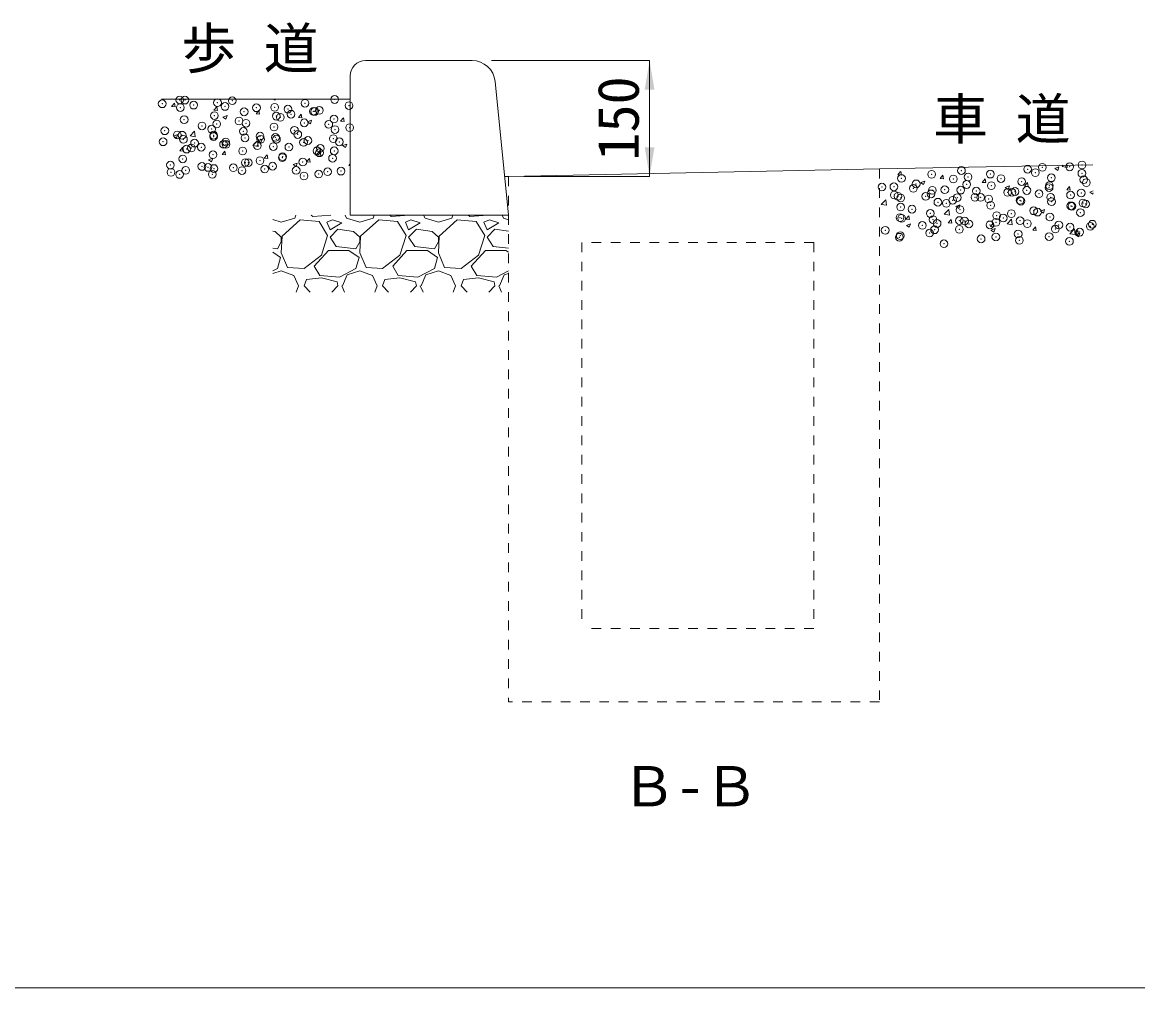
# Model space of a CAD drawing. Units: millimetres at full size, sheet at 1:20; details may follow other scales. Extents: x -237 to 17963, y -1745 to 5903.
# Drawn here: x 9406 to 10850, y -1745 to -495 of the extents above; entities that cross this region are included whole.
import ezdxf
from ezdxf.enums import TextEntityAlignment as Align

# ---------------------------------------------------------------- set-up
doc = ezdxf.new("R2010")
doc.units = ezdxf.units.MM
doc.header["$LTSCALE"] = 20
doc.header["$PDMODE"] = 32
doc.header["$PDSIZE"] = 10
doc.linetypes.add('USER1', pattern=[1.25, 0.625, -0.625])
for name, color, linetype, lineweight in [('_0-0_', 7, 'USER1', 13), ('寸法線', 7, 'Continuous', 9), ('本体', 2, 'Continuous', 13), ('枠', 5, 'Continuous', 5), ('ﾊｯﾁﾝｸﾞ', 7, 'Continuous', 5)]:
    doc.layers.add(name, color=color, linetype=linetype, lineweight=lineweight)
doc.styles.add('ＭＳ ゴシック', font='')
doc.styles.get('ＭＳ ゴシック').set_extended_font_data('MS Gothic')

# ---------------------------------------------------------------- blocks, each defined once
blk = doc.blocks.new('filled_arrow')
at = {"color": 0, "linetype": 'Continuous', "lineweight": -2}
blk.add_solid([(7.5, 1.25), (0, 0), (7.5, -1.25)], dxfattribs=at)

msp = doc.modelspace()

# ---------------------------------------------------------------- linework, layer by layer
at = {"layer": '_0-0_', "color": 2}
for p, q in [((10515.51, -685.05), (10515.51, -1375.05)), ((10035.51, -694.65), (10035.51, -1375.05)), ((10430.51, -780.05), (10130.51, -780.05)), ((10130.51, -780.05), (10130.51, -1280.05)), ((10430.51, -780.05), (10430.51, -1280.05)), ((10430.51, -1280.05), (10130.51, -1280.05)), ((10515.51, -1375.05), (10035.51, -1375.05))]:
    msp.add_line(p, q, dxfattribs=at)
at = {"layer": '寸法線'}
for p, q in [((10013.36, -544.65), (10218.02, -544.65)), ((10218.02, -694.65), (10218.02, -544.65)), ((10055.51, -694.65), (10218.02, -694.65))]:
    msp.add_line(p, q, dxfattribs=at)
at = {"layer": '本体'}
for p, q in [((9988.36, -544.65), (9850.51, -544.65)), ((9830.51, -744.65), (9830.51, -564.65)), ((10018.21, -571.67), (10035.51, -744.65)), ((9830.51, -594.65), (9586.27, -594.65)), ((10515.51, -685.05), (10035.51, -694.65)), ((10515.51, -685.05), (10791.44, -679.53)), ((10035.51, -694.65), (10030.51, -694.65)), ((10035.51, -744.65), (9830.51, -744.65))]:
    msp.add_line(p, q, dxfattribs=at)
for centre, radius, start, end in [((9850.51, -564.65), 20, 90, 180), ((9988.36, -574.65), 30, 5.71123, 90)]:
    msp.add_arc(centre, radius, start, end, dxfattribs=at)
at = {"layer": '枠', "lineweight": 13}
msp.add_line((7962.91, -1745.05), (17962.91, -1745.05), dxfattribs=at)
at = {"layer": 'ﾊｯﾁﾝｸﾞ'}
for p, q in [((9599.56, -604.17), (9603.24, -599.8)), ((9599.56, -604.17), (9604.12, -604.57)), ((9604.13, -604.57), (9603.25, -599.79)), ((9654.22, -608.95), (9657.89, -604.58)), ((9658.78, -609.35), (9657.9, -604.58)), ((9731.68, -594.65), (9733.67, -595.99)), ((9733.67, -595.99), (9734.12, -594.65)), ((9654.22, -608.95), (9658.77, -609.35)), ((9665.85, -618.01), (9671.19, -615.96)), ((9665.85, -618.01), (9669.64, -620.57)), ((9669.64, -620.57), (9671.19, -615.96)), ((9708.88, -613.74), (9712.55, -609.36)), ((9708.88, -613.74), (9713.43, -614.14)), ((9713.44, -614.13), (9712.56, -609.36)), ((9763.53, -618.52), (9767.2, -614.14)), ((9763.53, -618.52), (9768.09, -618.92)), ((9768.1, -618.92), (9767.21, -614.14)), ((9818.19, -623.3), (9821.86, -618.92)), ((9822.75, -623.7), (9821.87, -618.92)), ((9775.36, -624.11), (9780.7, -622.06)), ((9775.36, -624.11), (9779.15, -626.67)), ((9779.15, -626.67), (9780.7, -622.06)), ((9818.19, -623.3), (9822.74, -623.7)), ((9601.83, -642.58), (9607.16, -640.53)), ((9601.83, -642.59), (9605.62, -645.14)), ((9605.62, -645.14), (9607.16, -640.54)), ((9623.36, -642.23), (9629.29, -636.05)), ((9623.36, -642.24), (9630.14, -643.29)), ((9630.14, -643.29), (9629.29, -636.05)), ((9704.68, -654.85), (9710.62, -648.66)), ((9711.46, -655.9), (9710.62, -648.66)), ((9711.34, -648.69), (9716.67, -646.64)), ((9711.34, -648.69), (9715.13, -651.24)), ((9715.13, -651.25), (9716.67, -646.64)), ((9610.14, -661.49), (9613.81, -657.11)), ((9610.14, -661.49), (9614.69, -661.89)), ((9614.7, -661.89), (9613.82, -657.11)), ((9664.79, -666.27), (9668.47, -661.89)), ((9669.36, -666.67), (9668.48, -661.89)), ((9704.68, -654.85), (9711.46, -655.9)), ((9786, -667.46), (9791.94, -661.27)), ((9792.78, -668.51), (9791.94, -661.27)), ((9820.84, -654.79), (9824.63, -657.35)), ((9820.85, -654.79), (9826.18, -652.74)), ((9824.64, -657.35), (9826.18, -652.74)), ((9647.31, -673.26), (9652.65, -671.21)), ((9647.31, -673.27), (9651.1, -675.82)), ((9651.1, -675.82), (9652.65, -671.22)), ((9664.79, -666.27), (9669.35, -666.67)), ((9719.45, -671.05), (9723.12, -666.68)), ((9719.45, -671.05), (9724, -671.45)), ((9724.01, -671.45), (9723.13, -666.67)), ((9756.82, -679.36), (9762.16, -677.32)), ((9760.61, -681.92), (9762.16, -677.32)), ((9774.1, -675.84), (9777.78, -671.46)), ((9774.1, -675.84), (9778.66, -676.23)), ((9778.67, -676.23), (9777.79, -671.46)), ((9786.01, -667.46), (9792.78, -668.51)), ((9756.82, -679.37), (9760.61, -681.92)), ((9828.76, -680.62), (9830.51, -678.53)), ((9828.76, -680.62), (9830.51, -680.77)), ((10539.28, -692.78), (10542.95, -688.4)), ((10539.28, -692.78), (10543.84, -693.18)), ((10543.84, -693.18), (10542.96, -688.4)), ((10742.4, -684.29), (10746.19, -686.85)), ((10742.41, -684.29), (10747.74, -682.24)), ((10746.19, -686.85), (10747.74, -682.24)), ((10751.79, -681.97), (10753.4, -680.29)), ((10751.79, -681.97), (10758.57, -683.03)), ((10758.57, -683.02), (10758.24, -680.19)), ((10568.87, -702.76), (10574.21, -700.71)), ((10568.87, -702.77), (10572.66, -705.32)), ((10572.66, -705.32), (10574.21, -700.72)), ((10593.94, -697.56), (10597.61, -693.18)), ((10593.94, -697.56), (10598.49, -697.96)), ((10598.5, -697.96), (10597.62, -693.18)), ((10648.59, -702.34), (10652.26, -697.97)), ((10648.59, -702.34), (10653.15, -702.74)), ((10653.15, -702.74), (10652.27, -697.96)), ((10678.38, -708.87), (10683.72, -706.82)), ((10682.17, -711.43), (10683.71, -706.82)), ((10703.25, -707.12), (10706.92, -702.75)), ((10703.25, -707.12), (10707.8, -707.52)), ((10707.81, -707.52), (10706.93, -702.75)), ((10678.38, -708.87), (10682.17, -711.43)), ((10757.9, -711.91), (10761.58, -707.53)), ((10757.9, -711.91), (10762.46, -712.31)), ((10762.46, -712.3), (10761.58, -707.53)), ((10787.89, -714.97), (10792.12, -713.35)), ((10787.89, -714.97), (10791.68, -717.53)), ((10791.68, -717.53), (10792.17, -716.06)), ((10517.92, -730.97), (10523.85, -724.79)), ((10517.92, -730.98), (10524.7, -732.03)), ((10524.7, -732.03), (10523.86, -724.79)), ((10614.35, -733.45), (10618.14, -736)), ((10614.36, -733.44), (10619.69, -731.39)), ((10618.14, -736), (10619.69, -731.4)), ((9741.49, -753.88), (9758.76, -748.8)), ((9758.76, -748.8), (9760.24, -744.65)), ((9782.13, -746.77), (9780.18, -744.65)), ((9805.49, -744.74), (9782.13, -746.77)), ((9805.57, -744.65), (9805.49, -744.74)), ((9824.03, -744.65), (9825.81, -748.8)), ((9825.81, -748.8), (9843.09, -753.88)), ((9843.09, -753.88), (9860.36, -748.8)), ((9860.36, -748.8), (9861.84, -744.65)), ((9883.73, -746.77), (9881.78, -744.65)), ((9907.09, -744.74), (9883.73, -746.77)), ((9907.17, -744.65), (9907.09, -744.74)), ((9925.63, -744.65), (9927.41, -748.8)), ((9927.41, -748.8), (9944.69, -753.88)), ((9944.69, -753.88), (9961.96, -748.8)), ((9961.96, -748.8), (9963.44, -744.65)), ((9985.33, -746.77), (9983.38, -744.65)), ((10008.69, -744.74), (9985.33, -746.77)), ((10008.77, -744.65), (10008.69, -744.74)), ((10027.23, -744.65), (10029.01, -748.8)), ((10029.01, -748.8), (10035.51, -750.71)), ((10549.85, -750.1), (10553.53, -745.72)), ((10549.85, -750.1), (10554.41, -750.5)), ((10554.42, -750.49), (10553.53, -745.72)), ((10599.24, -743.59), (10605.18, -737.4)), ((10599.24, -743.59), (10606.02, -744.64)), ((10604.51, -754.88), (10608.18, -750.5)), ((10606.02, -744.64), (10605.18, -737.4)), ((10609.07, -755.28), (10608.19, -750.5)), ((10680.57, -756.2), (10686.5, -750.01)), ((10687.34, -757.25), (10686.5, -750.01)), ((10723.86, -739.55), (10729.2, -737.5)), ((10723.86, -739.55), (10727.65, -742.11)), ((10727.65, -742.11), (10729.2, -737.5)), ((9730.51, -750.66), (9741.49, -753.88)), ((9765.87, -750.84), (9742.5, -772.17)), ((9790.25, -752.87), (9765.87, -750.84)), ((9801.43, -771.16), (9790.25, -752.87)), ((9807.53, -750.84), (9800.41, -753.88)), ((9800.41, -753.88), (9804.48, -764.04)), ((9804.48, -764.04), (9819.72, -754.9)), ((9814.64, -763.03), (9804.48, -773.19)), ((9819.72, -754.9), (9807.53, -750.84)), ((9834.96, -766.08), (9814.64, -763.03)), ((9867.47, -750.84), (9844.1, -772.17)), ((9891.85, -752.87), (9867.47, -750.84)), ((9903.03, -771.16), (9891.85, -752.87)), ((9909.13, -750.84), (9902.01, -753.88)), ((9902.01, -753.88), (9906.08, -764.04)), ((9906.08, -764.04), (9921.32, -754.9)), ((9916.24, -763.03), (9906.08, -773.19)), ((9921.32, -754.9), (9909.13, -750.84)), ((9936.56, -766.08), (9916.24, -763.03)), ((9969.07, -750.84), (9945.7, -772.17)), ((9993.45, -752.87), (9969.07, -750.84)), ((10004.63, -771.16), (9993.45, -752.87)), ((10010.73, -750.84), (10003.61, -753.88)), ((10003.61, -753.88), (10007.68, -764.04)), ((10007.68, -764.04), (10022.92, -754.9)), ((10017.84, -763.03), (10007.68, -773.19)), ((10022.92, -754.9), (10010.73, -750.84)), ((10035.51, -765.68), (10017.84, -763.03)), ((10550.33, -758.02), (10555.67, -755.97)), ((10550.33, -758.02), (10554.12, -760.58)), ((10554.12, -760.58), (10555.66, -755.98)), ((10604.51, -754.88), (10609.06, -755.28)), ((10659.16, -759.66), (10662.84, -755.28)), ((10659.16, -759.66), (10663.72, -760.06)), ((10659.84, -764.12), (10665.17, -762.07)), ((10659.84, -764.13), (10663.63, -766.68)), ((10663.73, -760.06), (10662.84, -755.28)), ((10663.63, -766.68), (10665.17, -762.08)), ((10680.57, -756.2), (10687.34, -757.25)), ((10713.82, -764.44), (10717.49, -760.06)), ((10713.82, -764.44), (10718.37, -764.84)), ((10718.38, -764.84), (10717.5, -760.06)), ((10761.89, -768.81), (10767.82, -762.63)), ((10768.67, -769.86), (10767.83, -762.63)), ((10768.48, -769.22), (10772.15, -764.85)), ((10773.04, -769.62), (10772.15, -764.84)), ((9733.36, -766.08), (9730.51, -765.65)), ((9741.49, -773.19), (9733.36, -766.08)), ((9736.41, -788.43), (9741.49, -779.28)), ((9742.5, -772.17), (9741.49, -793.51)), ((9741.49, -779.28), (9741.49, -773.19)), ((9793.3, -796.56), (9801.43, -771.16)), ((9804.48, -773.19), (9812.61, -785.38)), ((9843.09, -773.19), (9834.96, -766.08)), ((9838.01, -788.43), (9843.09, -779.28)), ((9844.1, -772.17), (9843.09, -793.51)), ((9843.09, -779.28), (9843.09, -773.19)), ((9894.9, -796.56), (9903.03, -771.16)), ((9906.08, -773.19), (9914.21, -785.38)), ((9944.69, -773.19), (9936.56, -766.08)), ((9939.61, -788.43), (9944.69, -779.28)), ((9945.7, -772.17), (9944.69, -793.51)), ((9944.69, -779.28), (9944.69, -773.19)), ((9996.5, -796.56), (10004.63, -771.16)), ((10007.68, -773.19), (10015.81, -785.38)), ((10761.89, -768.82), (10768.67, -769.87)), ((10768.48, -769.22), (10773.03, -769.62)), ((10769.35, -770.22), (10774.68, -768.18)), ((10769.35, -770.23), (10773.14, -772.79)), ((10773.14, -772.79), (10774.68, -768.18)), ((9730.51, -787.72), (9736.41, -788.43)), ((9730.51, -792.71), (9740.47, -799.6)), ((9741.49, -793.51), (9749.61, -812.81)), ((9784.16, -810.78), (9802.45, -790.46)), ((9802.45, -790.46), (9828.86, -790.46)), ((9812.61, -785.38), (9838.01, -788.43)), ((9828.86, -790.46), (9842.07, -799.6)), ((9843.09, -793.51), (9851.21, -812.81)), ((9885.76, -810.78), (9904.05, -790.46)), ((9904.05, -790.46), (9930.46, -790.46)), ((9914.21, -785.38), (9939.61, -788.43)), ((9930.46, -790.46), (9943.67, -799.6)), ((9944.69, -793.51), (9952.81, -812.81)), ((9987.36, -810.78), (10005.65, -790.46)), ((10005.65, -790.46), (10032.06, -790.46)), ((10015.81, -785.38), (10035.51, -787.74)), ((10032.06, -790.46), (10035.51, -792.85)), ((9740.47, -799.6), (9736.41, -813.83)), ((9770.95, -813.83), (9793.3, -796.56)), ((9842.07, -799.6), (9838.01, -813.83)), ((9872.55, -813.83), (9894.9, -796.56)), ((9943.67, -799.6), (9939.61, -813.83)), ((9974.15, -813.83), (9996.5, -796.56)), ((9736.41, -813.83), (9730.51, -816.92)), ((9730.51, -820.31), (9741.49, -816.88)), ((9741.49, -816.88), (9757.74, -822.97)), ((9749.61, -812.81), (9770.95, -813.83)), ((9791.27, -822.97), (9784.16, -810.78)), ((9838.01, -813.83), (9816.67, -825)), ((9820.73, -836.18), (9826.83, -821.96)), ((9826.83, -821.96), (9843.09, -816.88)), ((9843.09, -816.88), (9859.34, -822.97)), ((9851.21, -812.81), (9872.55, -813.83)), ((9892.87, -822.97), (9885.76, -810.78)), ((9939.61, -813.83), (9918.27, -825)), ((9922.33, -836.18), (9928.43, -821.96)), ((9928.43, -821.96), (9944.69, -816.88)), ((9944.69, -816.88), (9960.94, -822.97)), ((9952.81, -812.81), (9974.15, -813.83)), ((9994.47, -822.97), (9987.36, -810.78)), ((10035.51, -816.81), (10019.87, -825)), ((10023.93, -836.18), (10030.03, -821.96)), ((10030.03, -821.96), (10035.51, -820.24)), ((9757.74, -822.97), (9763.84, -836.18)), ((9760.81, -844.65), (9763.84, -836.18)), ((9770.95, -836.18), (9774, -828.05)), ((9778.72, -844.65), (9770.95, -836.18)), ((9793.3, -826.02), (9774, -828.05)), ((9816.67, -825), (9791.27, -822.97)), ((9813.62, -831.1), (9793.3, -826.02)), ((9814.64, -836.18), (9807.02, -844.65)), ((9814.64, -836.18), (9813.62, -831.1)), ((9819.72, -836.18), (9823.35, -844.65)), ((9859.34, -822.97), (9865.44, -836.18)), ((9862.41, -844.65), (9865.44, -836.18)), ((9872.55, -836.18), (9875.6, -828.05)), ((9880.32, -844.65), (9872.55, -836.18)), ((9894.9, -826.02), (9875.6, -828.05)), ((9918.27, -825), (9892.87, -822.97)), ((9915.22, -831.1), (9894.9, -826.02)), ((9916.24, -836.18), (9908.62, -844.65)), ((9916.24, -836.18), (9915.22, -831.1)), ((9921.32, -836.18), (9924.95, -844.65)), ((9960.94, -822.97), (9967.04, -836.18)), ((9964.01, -844.65), (9967.04, -836.18)), ((9974.15, -836.18), (9977.2, -828.05)), ((9981.92, -844.65), (9974.15, -836.18)), ((9996.5, -826.02), (9977.2, -828.05)), ((10019.87, -825), (9994.47, -822.97)), ((10016.82, -831.1), (9996.5, -826.02)), ((10017.84, -836.18), (10010.22, -844.65)), ((10017.84, -836.18), (10016.82, -831.1)), ((10022.92, -836.18), (10026.55, -844.65))]:
    msp.add_line(p, q, dxfattribs=at)
for p in [(9610.03, -595.62), (9616.68, -595.9), (9677.95, -596.71), (9810.55, -595.07), (9587.3, -600.65), (9610.75, -605.56), (9627.98, -602.37), (9658.88, -599.22), (9668.65, -604.09), (9693.36, -611.03), (9709.33, -605.81), (9732.94, -605.31), (9750.01, -607.53), (9772.07, -599.95), (9782.83, -610.32), (9784.64, -610.58), (9790.68, -609.25), (9829.08, -602.95), (9615.75, -621.27), (9654.88, -615.9), (9686.77, -622.96), (9734.89, -616.63), (9740.2, -618.21), (9753.97, -614.12), (9771.14, -625.31), (9809.63, -620.44), (9590.71, -635.61), (9638.83, -629.28), (9651.32, -633.46), (9657.91, -626.76), (9692.44, -636.39), (9695.76, -625.83), (9732.02, -630.68), (9758.46, -634.94), (9802.9, -627.31), (9810.9, -634.04), (9829.98, -631.53), (9588.53, -649.83), (9606.88, -641.09), (9613.14, -641.31), (9614.83, -646.64), (9629.2, -651.55), (9653.81, -643.03), (9653.95, -641.27), (9666.72, -653.02), (9669.58, -650.19), (9669.88, -653.27), (9694.49, -644.75), (9714.02, -642.57), (9714.85, -646.68), (9733.92, -644.17), (9735.17, -646.47), (9762.78, -640.37), (9770.21, -650.68), (9775.85, -648.19), (9808.7, -645.8), (9816.52, -649.9), (9618.79, -659.33), (9625.14, -657.82), (9637.86, -656.82), (9653.02, -666.64), (9691.51, -661.76), (9710.56, -654.98), (9731.09, -656.05), (9751.24, -656.7), (9787.56, -661.6), (9790.86, -664.09), (9791.91, -658.42), (9809.93, -661.58), (9597.98, -680.04), (9613.9, -672), (9638.65, -681.76), (9646.68, -683.07), (9694.8, -676.74), (9698.68, -676.86), (9713.88, -674.23), (9730.16, -681.41), (9742.73, -670.43), (9743.12, -669.23), (9769.29, -676.05), (9807.78, -671.17), (10726.27, -682.85), (10761.62, -682.24), (10777.62, -679.88), (9598.74, -689.38), (9609.8, -692.12), (9617.82, -686.87), (9652.1, -692), (9654.24, -684.49), (9679.33, -683.48), (9690.58, -687.13), (9720.01, -685.2), (9760.69, -686.92), (9770.81, -694.15), (9789.89, -691.63), (9801.36, -688.64), (9818.75, -687.83), (10544.01, -697.28), (10583.13, -691.92), (10621.62, -687.04), (10630.21, -695.49), (10659.07, -691.69), (10672.74, -697.49), (10707.19, -685.36), (10717.18, -689.87), (10737.89, -696.45), (10777.46, -690.73), (10518.71, -708.51), (10534.15, -708.14), (10559.39, -710.23), (10563.01, -704.34), (10600.07, -711.95), (10611.13, -698.01), (10628.3, -705.12), (10660.27, -706.69), (10699.4, -701.33), (10735.08, -709.1), (10735.44, -706.6), (10779.88, -698.97), (10783.21, -702.77), (10534.78, -718.75), (10539.42, -720.38), (10543.08, -722.65), (10575.46, -720.46), (10582.21, -717.28), (10583.86, -712.75), (10610.16, -725.55), (10616.14, -722.18), (10620.7, -712.4), (10639.02, -721.75), (10640.75, -713.67), (10646.56, -721.85), (10656.81, -723.9), (10681.42, -715.39), (10687.15, -715.41), (10691, -714.22), (10697.49, -725.62), (10698.47, -726.69), (10706.22, -712.9), (10722.1, -717.1), (10736.96, -721.81), (10762.78, -718.82), (10776.54, -716.1), (10542.96, -734.4), (10557.68, -737.11), (10591.09, -728.06), (10602.12, -729.48), (10619.77, -737.77), (10659.35, -732.06), (10715.04, -739.16), (10720.1, -740.89), (10738.17, -727.34), (10763.16, -732.82), (10764.54, -733.26), (10778.84, -729.06), (10782.24, -730.31), (10542.16, -748.01), (10544.23, -748.96), (10581.28, -742.65), (10584.91, -750.68), (10618.98, -751.8), (10625.59, -752.4), (10666.26, -754.12), (10667.1, -745.47), (10675.66, -748.52), (10686.18, -742.96), (10697.54, -752.06), (10736.03, -747.18), (10775.61, -741.47), (10522.92, -764.45), (10571.04, -758.11), (10580.35, -768.02), (10586.78, -763.77), (10590.12, -755.6), (10618.84, -763.14), (10631.22, -756.15), (10658.42, -757.42), (10694.99, -769.21), (10706.94, -755.84), (10743.11, -762.88), (10747.62, -757.56), (10762.19, -760.36), (10774.68, -766.83), (10788.29, -759.27), (10791.05, -756.56), (10541.23, -773.38), (10542.35, -771.4), (10598.93, -781.86), (10647.05, -775.52), (10666.13, -773.01), (10696.62, -777.43), (10735.11, -772.55), (10761.39, -778.73)]:
    msp.add_point(p, dxfattribs=at)

# ---------------------------------------------------------------- block references
at = {"layer": '寸法線', "xscale": 5, "yscale": 5}
for p, rotation in [((10218.02, -544.65), 270), ((10218.02, -694.65), 90)]:
    msp.add_blockref('filled_arrow', p, dxfattribs=dict(at, rotation=rotation))

# ---------------------------------------------------------------- texts
at = {"layer": '_0-0_', "style": 'ＭＳ ゴシック'}
for s, p in [('歩 道', (9611.93, -570.63)), ('車 道', (10584.86, -662)), ('Ｂ-Ｂ', (10181.39, -1526.04))]:
    msp.add_text(s, height=52.22, dxfattribs=at).set_placement(p, align=Align.BOTTOM_LEFT)
at = {"layer": '寸法線', "style": 'ＭＳ ゴシック'}
msp.add_text('150', height=53.4, rotation=90, dxfattribs=at).set_placement((10177.4, -619.65), align=Align.MIDDLE_CENTER)

doc.saveas('drawing.dxf')
